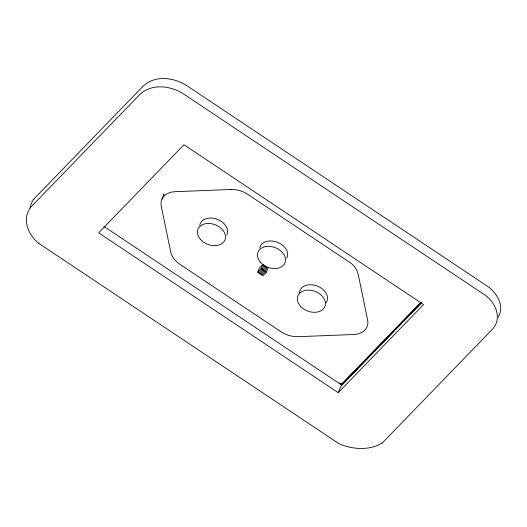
<?xml version="1.0" encoding="UTF-8"?>
<svg xmlns="http://www.w3.org/2000/svg" width="527" height="527" viewBox="0 0 527 527"><rect width="100%" height="100%" fill="white"/><g stroke="black" fill="none" stroke-linecap="round" stroke-linejoin="round"><path stroke-width="0.79" d="M163.35 195.701L163.963 194.048L162.013 199.028M257.736 272.189L259.363 268.039L262.729 264.561L267.986 268.072L266.359 272.215L262.993 275.693L257.736 272.189L261.102 268.711L262.729 264.561M263.777 265.259L262.15 269.409L258.79 272.887M264.831 265.964L263.204 270.114L259.837 273.592M265.885 266.669L264.258 270.812L260.891 274.29M266.932 267.367L265.305 271.517L261.939 274.995M338.229 392.681L423.517 304.566L183.976 144.734L98.687 232.848L338.229 392.681L342.161 383.57L420.625 302.617M498.219 317.149C505.07 305.818 496.414 291.833 486.467 285.601L186.933 85.736C174.22 77.383 155.162 74.86 143.258 86.02L33.175 199.753M29.92 208.053L140.011 94.313C151.914 83.161 170.965 85.677 183.679 94.037L483.213 293.895C494.866 300.693 503.153 318.229 492.277 329.368L382.194 443.102M420.882 302.597L341.318 384.802L103.832 226.333M345.086 381.555L341.509 385.5L421.771 302.57M346.226 380.375L379.242 346.265M381.515 343.914L394.044 330.976M396.317 328.617L408.84 315.68M410.553 313.914L421.363 302.742M341.483 384.387L340.106 383.412L342.161 383.57M340.106 383.412L340.666 383.61M261.102 268.711L266.359 272.215M38.991 243.52L338.518 443.385M30.138 207.111A38.392 27.76 21.4 0 1 30.302 206.406M30.5 205.708A38.392 27.76 21.4 0 1 33.353 199.852M38.86 243.612A38.392 27.76 21.4 0 1 30.098 208.152M382.075 442.996A42.746 30.902 21.4 0 1 338.466 443.49M199.693 225.194A14.512 10.494 21.4 0 1 217.045 219.245A14.512 10.494 21.4 0 1 226.768 235.194M259.732 248.092A14.512 10.494 21.4 0 1 277.09 242.143A14.512 10.494 21.4 0 1 286.813 258.092M299.455 292.959A14.512 10.494 21.4 0 1 316.944 285.904A14.512 10.494 21.4 0 1 326.088 302.788M230.984 189.489L175.208 191.683A19.986 14.446 21.4 0 0 161.262 206.097L170.676 251.801A21.653 15.652 21.4 0 0 180.056 264.416L280.68 331.555A22.694 16.409 21.4 0 0 297.913 336.694L353.689 334.5A19.986 14.453 21.4 0 0 367.642 320.087L358.222 274.383L356.911 270.562A22.76 16.456 21.4 0 0 351.443 263.507L247.842 194.377A21.653 15.652 21.4 0 0 230.984 189.489M339.922 383.307L339.579 383.116L339.922 383.307M200.682 239.614A14.512 10.494 21.4 0 0 224.654 240.589A14.512 10.494 21.4 0 0 209.094 223.455A14.512 10.494 21.4 0 0 200.682 239.614M260.72 262.518A14.512 10.494 21.4 0 0 284.699 263.487A14.512 10.494 21.4 0 0 269.139 246.353A14.512 10.494 21.4 0 0 260.72 262.518M300.574 306.273A14.512 10.494 21.4 0 0 324.553 307.241A14.512 10.494 21.4 0 0 308.993 290.107A14.512 10.494 21.4 0 0 300.574 306.273"/></g></svg>
